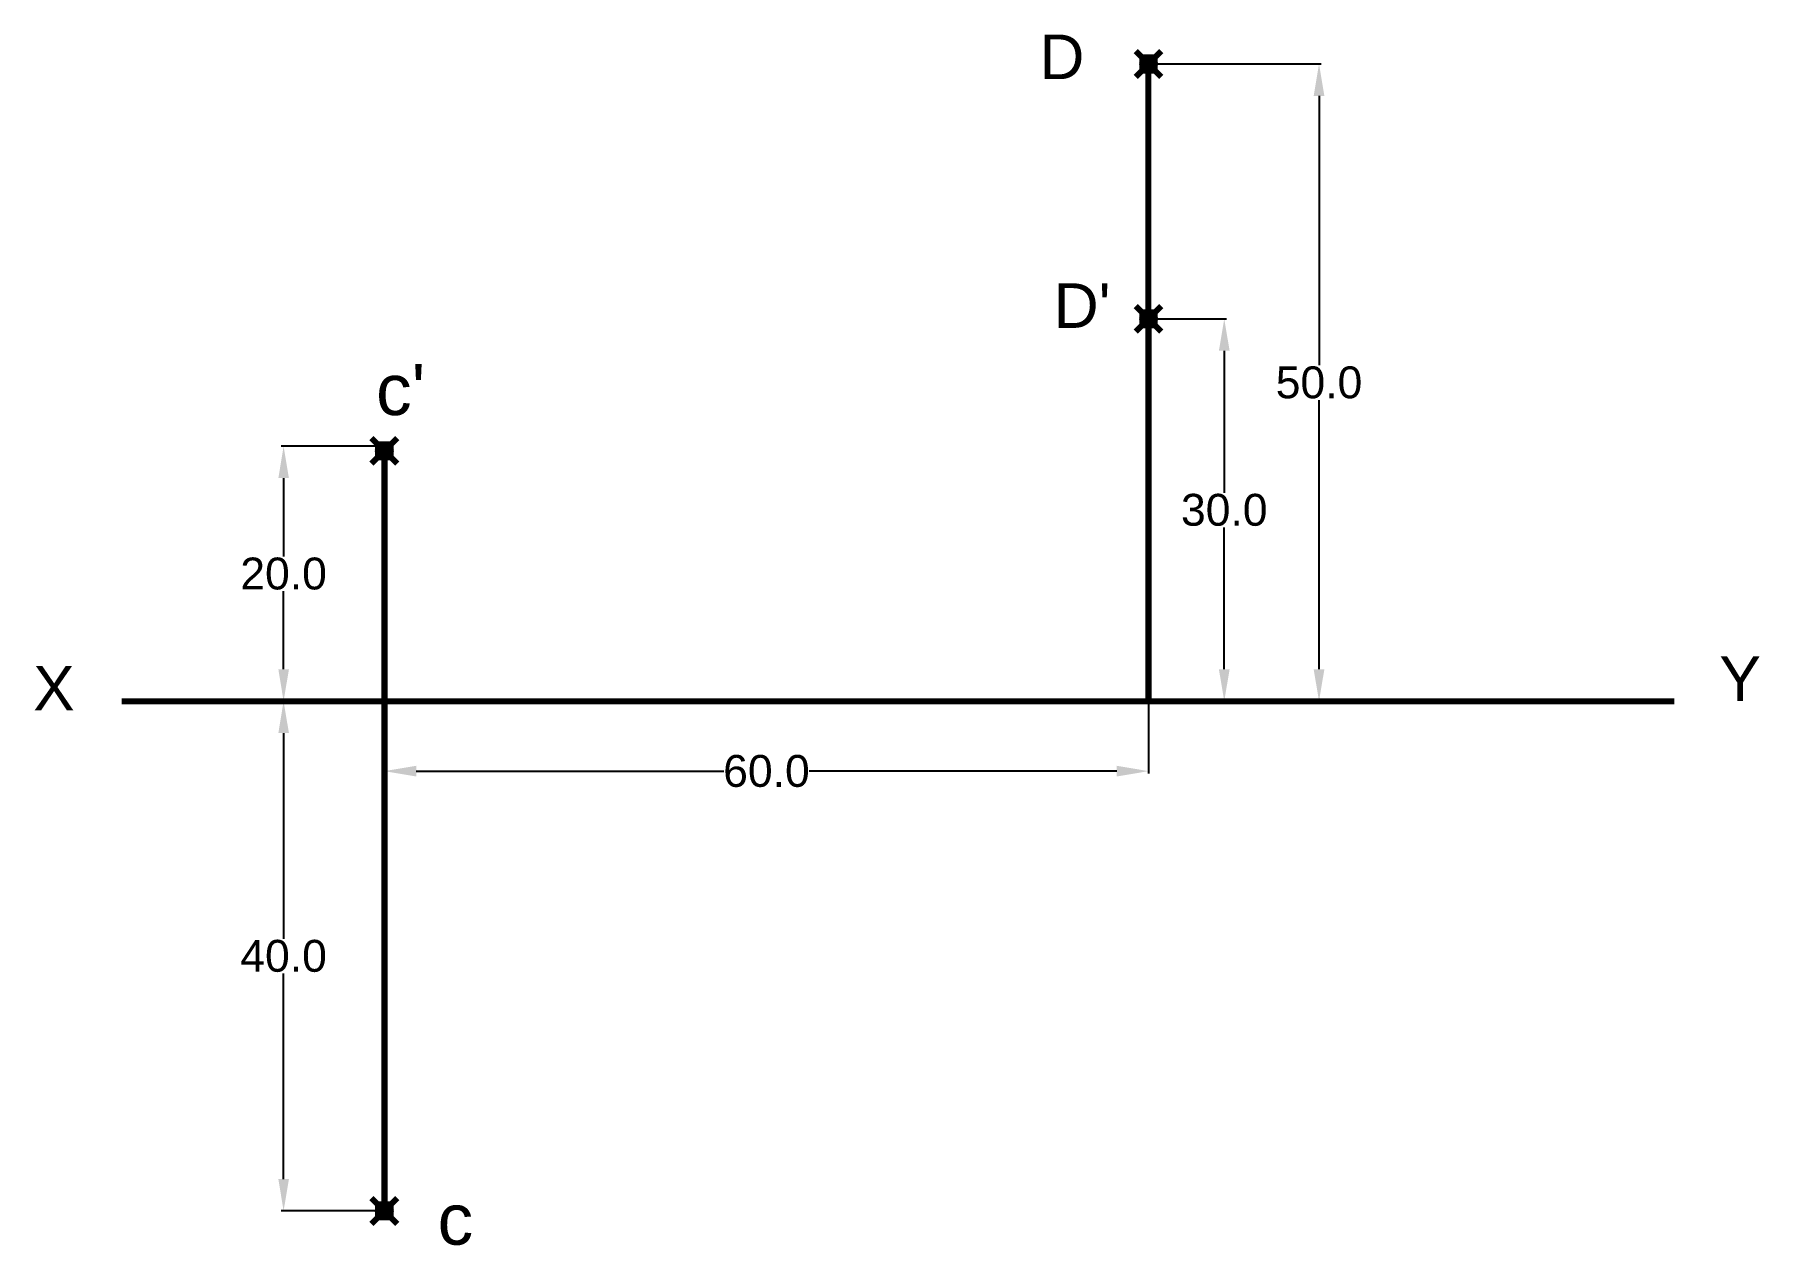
# Model space of a CAD drawing. Header units: millimetres. Extents: x 55 to 190, y 134 to 230.
import ezdxf

# ---------------------------------------------------------------- set-up
doc = ezdxf.new("R2010")
doc.units = ezdxf.units.MM
doc.header["$PDMODE"] = 99
doc.layers.add('thick continuous', color=7, linetype='Continuous', lineweight=30)
doc.styles.get("Standard").update_dxf_attribs({"font": 'Arial.ttf'})
doc.dimstyles.get("Standard").update_dxf_attribs({"dimtxt": 2.5, "dimasz": 2.5, "dimexe": 0.18, "dimexo": 0.0625, "dimgap": 0.09, "dimtad": 0, "dimtih": 1, "dimtoh": 1, "dimdec": 1, "dimzin": 0, "dimdsep": 46, "dimtxsty": 'Standard', "dimcen": 0.09, "dimadec": 0, "dimazin": 0, "dimtfac": 1, "dimtdec": 1, "dimtofl": 0, "dimtmove": 0, "dimatfit": 3, "dimfxl": 1, "dimtolj": 1, "dimtzin": 0, "dimarcsym": 0})

# ---------------------------------------------------------------- blocks, each defined once
blk = doc.blocks.new('*D1')
at = {"layer": 'Defpoints', "color": 0, "transparency": 16777216}
for p in [(82.06, 177.19), (142.06, 177.19), (142.06, 171.7)]:
    blk.add_point(p, dxfattribs=at)
at = {"layer": 'thick continuous', "color": 0, "lineweight": -2, "transparency": 16777216}
for p, q in [((82.06, 177.12), (82.06, 171.52)), ((142.06, 177.12), (142.06, 171.52)), ((84.56, 171.7), (108.72, 171.7)), ((139.56, 171.7), (115.4, 171.7))]:
    blk.add_line(p, q, dxfattribs=at)
at = {"layer": 'thick continuous', "color": 0, "transparency": 16777216}
for points in [[(84.56, 172.12), (84.56, 171.28), (82.06, 171.7)], [(139.56, 172.12), (139.56, 171.28), (142.06, 171.7)]]:
    blk.add_solid(points, dxfattribs=at)
at = {"layer": 'thick continuous', "color": 0, "lineweight": 5, "transparency": 16777216, "insert": (112.06, 171.7), "char_height": 2.5, "attachment_point": 5}
blk.add_mtext('\\A1;60.0', dxfattribs=at)
blk = doc.blocks.new('*D2')
at = {"layer": 'Defpoints', "color": 0, "transparency": 16777216}
for p in [(82.06, 197.19), (74.15, 177.19), (82.06, 177.19)]:
    blk.add_point(p, dxfattribs=at)
at = {"layer": 'thick continuous', "color": 0, "lineweight": -2, "transparency": 16777216}
for p, q in [((82, 197.19), (73.97, 197.19)), ((74.15, 194.69), (74.15, 188.55)), ((74.15, 179.69), (74.15, 185.82)), ((82, 177.19), (73.97, 177.19))]:
    blk.add_line(p, q, dxfattribs=at)
at = {"layer": 'thick continuous', "color": 0, "transparency": 16777216}
for points in [[(73.74, 194.69), (74.57, 194.69), (74.15, 197.19)], [(73.74, 179.69), (74.57, 179.69), (74.15, 177.19)]]:
    blk.add_solid(points, dxfattribs=at)
at = {"layer": 'thick continuous', "color": 0, "lineweight": 5, "transparency": 16777216, "insert": (74.15, 187.19), "char_height": 2.5, "attachment_point": 5}
blk.add_mtext('\\A1;20.0', dxfattribs=at)
blk = doc.blocks.new('*D3')
at = {"layer": 'Defpoints', "color": 0, "transparency": 16777216}
for p in [(82.06, 177.19), (74.15, 137.19), (82.06, 137.19)]:
    blk.add_point(p, dxfattribs=at)
at = {"layer": 'thick continuous', "color": 0, "lineweight": -2, "transparency": 16777216}
for p, q in [((82, 177.19), (73.97, 177.19)), ((74.15, 174.69), (74.15, 158.55)), ((74.15, 139.69), (74.15, 155.82)), ((82, 137.19), (73.97, 137.19))]:
    blk.add_line(p, q, dxfattribs=at)
at = {"layer": 'thick continuous', "color": 0, "transparency": 16777216}
for points in [[(73.74, 174.69), (74.57, 174.69), (74.15, 177.19)], [(73.74, 139.69), (74.57, 139.69), (74.15, 137.19)]]:
    blk.add_solid(points, dxfattribs=at)
at = {"layer": 'thick continuous', "color": 0, "lineweight": 5, "transparency": 16777216, "insert": (74.15, 157.19), "char_height": 2.5, "attachment_point": 5}
blk.add_mtext('\\A1;40.0', dxfattribs=at)
blk = doc.blocks.new('*D4')
at = {"layer": 'Defpoints', "color": 0, "transparency": 16777216}
for p in [(142.06, 227.19), (142.06, 177.19), (155.44, 177.19)]:
    blk.add_point(p, dxfattribs=at)
at = {"layer": 'thick continuous', "color": 0, "lineweight": -2, "transparency": 16777216}
for p, q in [((142.12, 227.19), (155.62, 227.19)), ((155.44, 224.69), (155.44, 203.55)), ((155.44, 179.69), (155.44, 200.82)), ((142.12, 177.19), (155.62, 177.19))]:
    blk.add_line(p, q, dxfattribs=at)
at = {"layer": 'thick continuous', "color": 0, "transparency": 16777216}
for points in [[(155.02, 224.69), (155.86, 224.69), (155.44, 227.19)], [(155.02, 179.69), (155.86, 179.69), (155.44, 177.19)]]:
    blk.add_solid(points, dxfattribs=at)
at = {"layer": 'thick continuous', "color": 0, "lineweight": 5, "transparency": 16777216, "insert": (155.44, 202.19), "char_height": 2.5, "attachment_point": 5}
blk.add_mtext('\\A1;50.0', dxfattribs=at)
blk = doc.blocks.new('*D5')
at = {"layer": 'Defpoints', "color": 0, "transparency": 16777216}
for p in [(142.06, 207.19), (142.06, 177.19), (148, 177.19)]:
    blk.add_point(p, dxfattribs=at)
at = {"layer": 'thick continuous', "color": 0, "lineweight": -2, "transparency": 16777216}
for p, q in [((142.12, 207.19), (148.18, 207.19)), ((148, 204.69), (148, 193.55)), ((148, 179.69), (148, 190.82)), ((142.12, 177.19), (148.18, 177.19))]:
    blk.add_line(p, q, dxfattribs=at)
at = {"layer": 'thick continuous', "color": 0, "transparency": 16777216}
for points in [[(147.58, 204.69), (148.42, 204.69), (148, 207.19)], [(147.58, 179.69), (148.42, 179.69), (148, 177.19)]]:
    blk.add_solid(points, dxfattribs=at)
at = {"layer": 'thick continuous', "color": 0, "lineweight": 5, "transparency": 16777216, "insert": (148, 192.19), "char_height": 2.5, "attachment_point": 5}
blk.add_mtext('\\A1;30.0', dxfattribs=at)

msp = doc.modelspace()

# ---------------------------------------------------------------- linework, layer by layer
at = {"layer": 'thick continuous', "lineweight": 80}
for p, q in [((142.06, 177.19), (142.06, 227.19)), ((142.06, 177.19), (142.06, 207.19)), ((142.06, 207.19), (142.06, 177.19)), ((82.06, 177.19), (82.06, 197.19)), ((82.06, 197.19), (82.06, 177.19)), ((82.06, 196.84), (82.06, 161.72)), ((61.44, 177.19), (183.32, 177.19)), ((82.06, 177.19), (82.06, 137.19)), ((82.06, 137.19), (82.06, 177.19)), ((82.06, 177.19), (132.06, 177.19)), ((82.06, 177.19), (142.06, 177.19))]:
    msp.add_line(p, q, dxfattribs=at)
for p in [(142.06, 227.19), (142.06, 207.19), (82.06, 196.84), (82.06, 137.19)]:
    msp.add_point(p, dxfattribs=at)

# ---------------------------------------------------------------- texts
at = {"layer": 'thick continuous', "lineweight": 80, "width": 8.602, "attachment_point": 1}
for s, insert, char_height in [('D', (133.49, 229.5), 3.5), ("D'", (134.61, 209.98), 3.5), ("c'", (81.41, 203.64), 4), ('Y', (186.87, 180.7), 3.5), ('X', (54.49, 179.96), 3.5), ('c', (86.24, 138.54), 4)]:
    msp.add_mtext(s, dxfattribs=dict(at, insert=insert, char_height=char_height))

# ---------------------------------------------------------------- dimensions: what is measured, and where the dimension line sits
at = {"layer": 'thick continuous', "lineweight": 5}
for base, p1, p2, picture, middle in [((155.44, 177.19), (142.06, 227.19), (142.06, 177.19), '*D4', (155.44, 202.19)), ((148, 177.19), (142.06, 207.19), (142.06, 177.19), '*D5', (148, 192.19)), ((74.15, 177.19), (82.06, 197.19), (82.06, 177.19), '*D2', (74.15, 187.19)), ((74.15, 137.19), (82.06, 177.19), (82.06, 137.19), '*D3', (74.15, 157.19))]:
    dim = msp.add_linear_dim(base=base, p1=p1, p2=p2, angle=90, dimstyle='Standard', dxfattribs=at)
    dim.commit()
    dim.dimension.update_dxf_attribs({"geometry": picture, "text_midpoint": middle})
dim = msp.add_linear_dim(base=(142.06, 171.7), p1=(82.06, 177.19), p2=(142.06, 177.19), dimstyle='Standard', dxfattribs=at)
dim.commit()
dim.dimension.update_dxf_attribs({"geometry": '*D1', "text_midpoint": (112.06, 171.7)})

doc.saveas('drawing.dxf')
